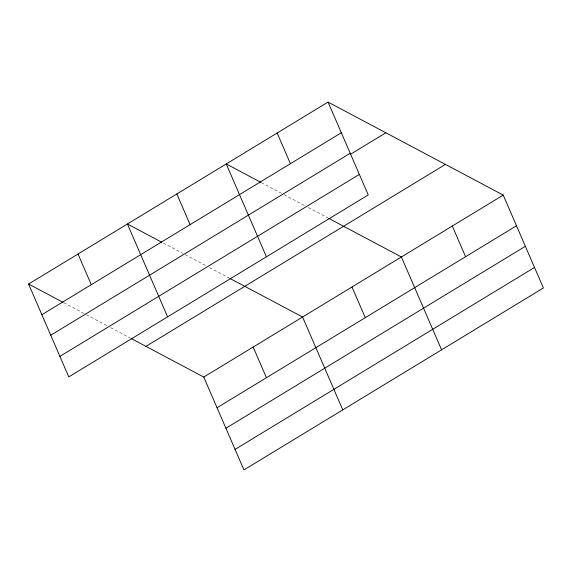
<?xml version="1.0" encoding="UTF-8"?>
<svg xmlns="http://www.w3.org/2000/svg" width="572" height="572" viewBox="0 0 572 572"><rect width="100%" height="100%" fill="white"/><g stroke="black" fill="none" stroke-linecap="round" stroke-linejoin="round"><path stroke-width="0.43" stroke-dasharray="2.86 2.15" d="M261.397 182.618L281.703 193.4M284.048 194.644L305.205 205.884M308.337 207.55L327.928 217.953M163.356 243.079L182.883 253.446M185.228 254.69L206.385 265.93M209.516 267.596L229.107 277.999M63.749 302.71L84.063 313.499M86.401 314.743L107.557 325.976M110.696 327.642L130.287 338.045"/><path stroke-width="0.86" d="M328.056 102.081L368.239 194.938L68.783 376.898L28.6 284.041L328.056 102.081L503.217 195.102L543.4 287.959L243.944 469.919L203.761 377.062L131.067 338.46M41.87 314.714L341.334 132.754M50.751 335.235L350.214 153.275M350.15 154.483L385.864 132.783M59.903 356.377L359.359 174.417M145.96 346.367L445.416 164.407M203.761 377.062L503.217 195.102M217.031 407.736L516.495 225.776M225.911 428.256L525.368 246.296M235.063 449.399L534.52 267.439M260.61 182.203L226.24 163.95L266.423 256.799M328.714 218.368L401.401 256.971L441.584 349.821M161.79 242.249L127.42 223.995L167.603 316.852M229.887 278.414L302.581 317.017L342.764 409.867M28.6 284.041L62.97 302.295M452.309 226.04L465.587 256.706M351.995 286.994L365.265 317.667M277.148 133.019L290.426 163.685M253.167 347.04L266.445 377.713M176.834 193.972L190.104 224.646M78.014 254.018L91.284 284.692"/></g></svg>
